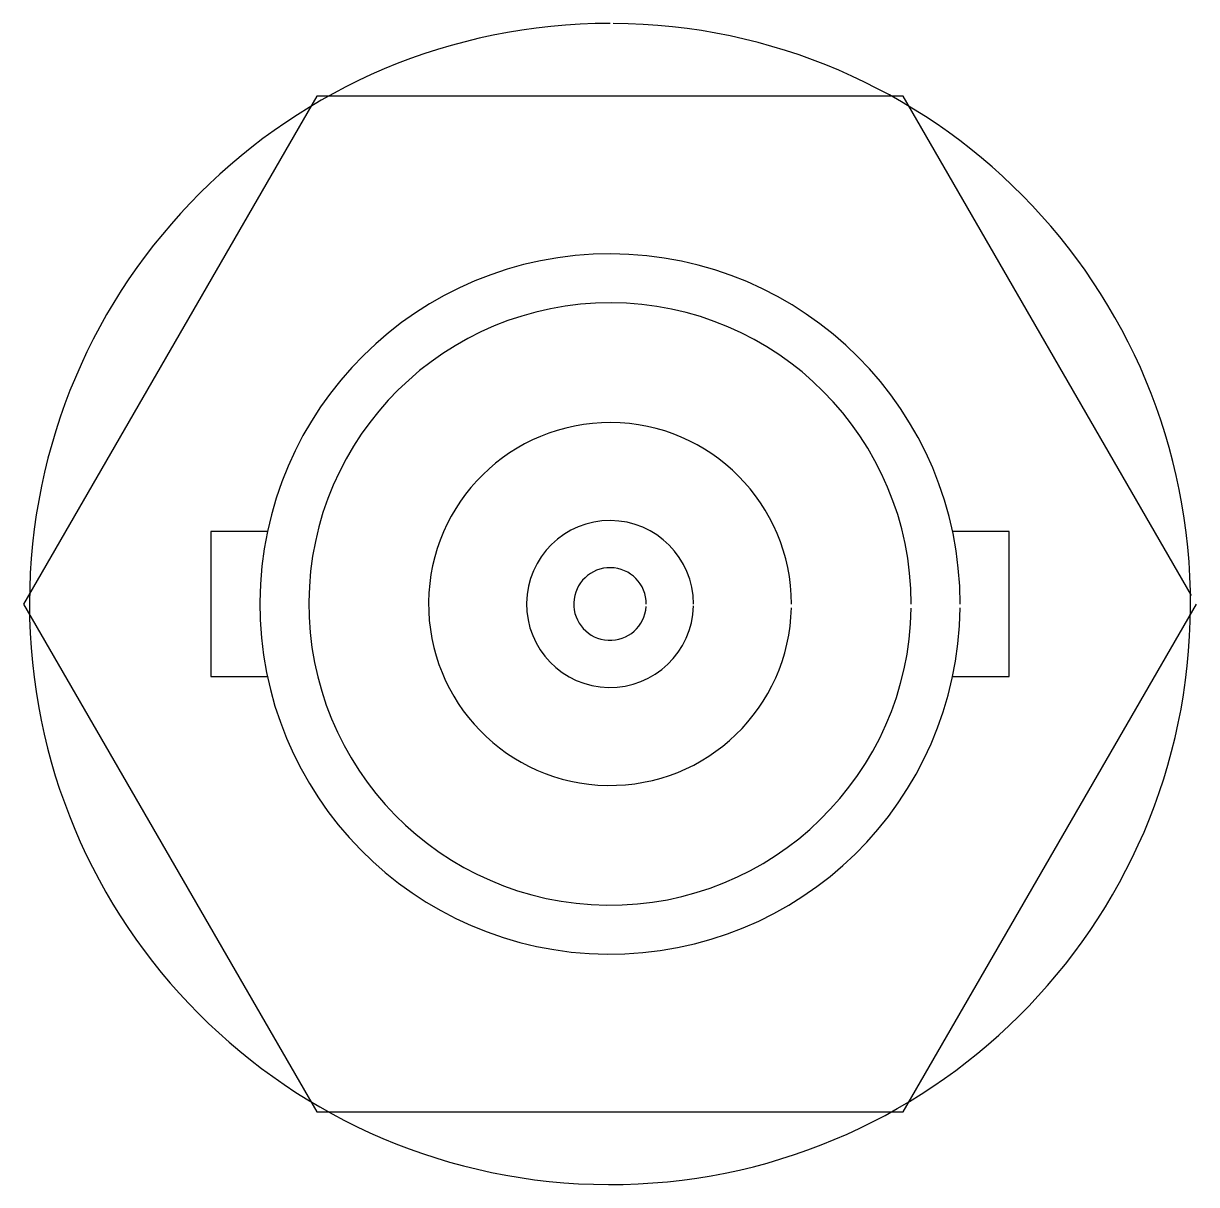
# Model space of a CAD drawing. Extents: x -8.1 to 8.1, y -8 to 8.
import ezdxf

# ---------------------------------------------------------------- set-up
doc = ezdxf.new("R2010")
doc.units = 0
doc.layers.add('KOMPONENT', color=10, linetype='CONTINUOUS')

msp = doc.modelspace()

# ---------------------------------------------------------------- linework, layer by layer
at = {"layer": 'KOMPONENT', "color": 0}
for points in [[(-4.041, 7), (-8.083, 0), (-4.041, -7), (4.041, -7), (8.083, 0)], [(8.015, 0.118), (4.041, 7), (-4.041, 7)]]:
    msp.add_lwpolyline(points, dxfattribs=at)
at = {"layer": 'KOMPONENT', "color": 0, "linetype": 'CONTINUOUS'}
for points in [[(-4.72, 1), (-5.5, 1), (-5.5, -1)], [(4.72, -1), (5.5, -1), (5.5, 1), (4.72, 1)], [(-5.5, -1), (-4.72, -1)]]:
    msp.add_lwpolyline(points, dxfattribs=at)
at = {"layer": 'KOMPONENT', "color": 0}
for radius, start, end in [(8, 90, 89.6737), (4.825, 0, 359.3477), (4.15, 360, 359.1773), (2.5, 0, 358.7972), (1.15, 360, 358.6473), (0.5, 360, 355.9577)]:
    msp.add_arc((0, 0), radius, start, end, dxfattribs=at)

doc.saveas('drawing.dxf')
